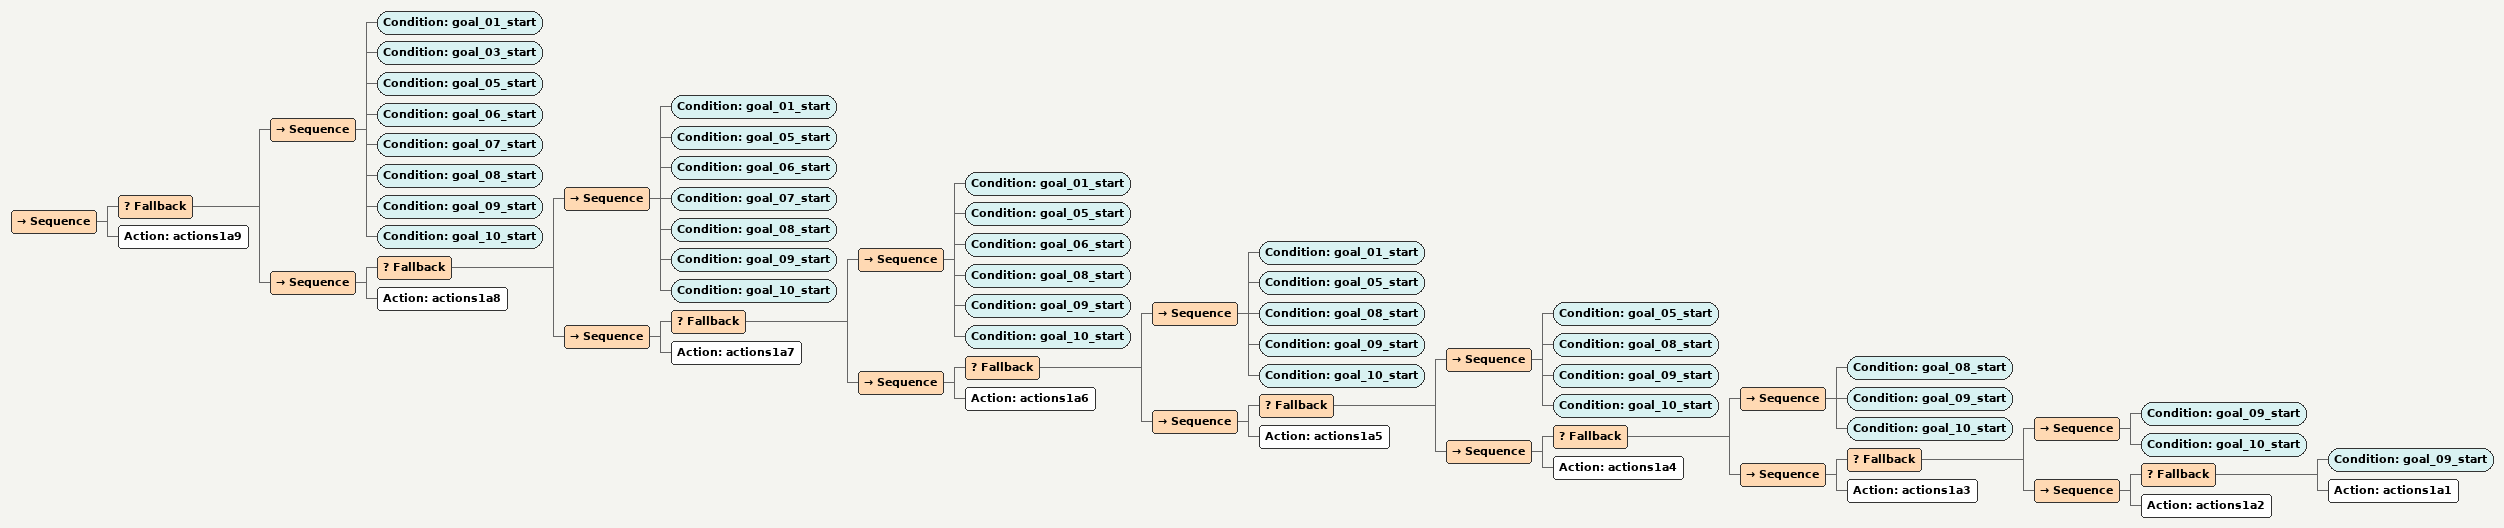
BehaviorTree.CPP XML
<Sequence>
    <Fallback>
        <Sequence>
            <Condition ID="goal_01_start"/>
            <Condition ID="goal_03_start"/>
            <Condition ID="goal_05_start"/>
            <Condition ID="goal_06_start"/>
            <Condition ID="goal_07_start"/>
            <Condition ID="goal_08_start"/>
            <Condition ID="goal_09_start"/>
            <Condition ID="goal_10_start"/>
        </Sequence>
        <Sequence>
            <Fallback>
                <Sequence>
                    <Condition ID="goal_01_start"/>
                    <Condition ID="goal_05_start"/>
                    <Condition ID="goal_06_start"/>
                    <Condition ID="goal_07_start"/>
                    <Condition ID="goal_08_start"/>
                    <Condition ID="goal_09_start"/>
                    <Condition ID="goal_10_start"/>
                </Sequence>
                <Sequence>
                    <Fallback>
                        <Sequence>
                            <Condition ID="goal_01_start"/>
                            <Condition ID="goal_05_start"/>
                            <Condition ID="goal_06_start"/>
                            <Condition ID="goal_08_start"/>
                            <Condition ID="goal_09_start"/>
                            <Condition ID="goal_10_start"/>
                        </Sequence>
                        <Sequence>
                            <Fallback>
                                <Sequence>
                                    <Condition ID="goal_01_start"/>
                                    <Condition ID="goal_05_start"/>
                                    <Condition ID="goal_08_start"/>
                                    <Condition ID="goal_09_start"/>
                                    <Condition ID="goal_10_start"/>
                                </Sequence>
                                <Sequence>
                                    <Fallback>
                                        <Sequence>
                                            <Condition ID="goal_05_start"/>
                                            <Condition ID="goal_08_start"/>
                                            <Condition ID="goal_09_start"/>
                                            <Condition ID="goal_10_start"/>
                                        </Sequence>
                                        <Sequence>
                                            <Fallback>
                                                <Sequence>
                                                    <Condition ID="goal_08_start"/>
                                                    <Condition ID="goal_09_start"/>
                                                    <Condition ID="goal_10_start"/>
                                                </Sequence>
                                                <Sequence>
                                                    <Fallback>
                                                        <Sequence>
                                                            <Condition ID="goal_09_start"/>
                                                            <Condition ID="goal_10_start"/>
                                                        </Sequence>
                                                        <Sequence>
                                                            <Fallback>
                                                                <Condition ID="goal_09_start"/>
                                                                <Action ID="actions1a1"/>
                                                            </Fallback>
                                                            <Action ID="actions1a2"/>
                                                        </Sequence>
                                                    </Fallback>
                                                    <Action ID="actions1a3"/>
                                                </Sequence>
                                            </Fallback>
                                            <Action ID="actions1a4"/>
                                        </Sequence>
                                    </Fallback>
                                    <Action ID="actions1a5"/>
                                </Sequence>
                            </Fallback>
                            <Action ID="actions1a6"/>
                        </Sequence>
                    </Fallback>
                    <Action ID="actions1a7"/>
                </Sequence>
            </Fallback>
            <Action ID="actions1a8"/>
        </Sequence>
    </Fallback>
    <Action ID="actions1a9"/>
</Sequence>
